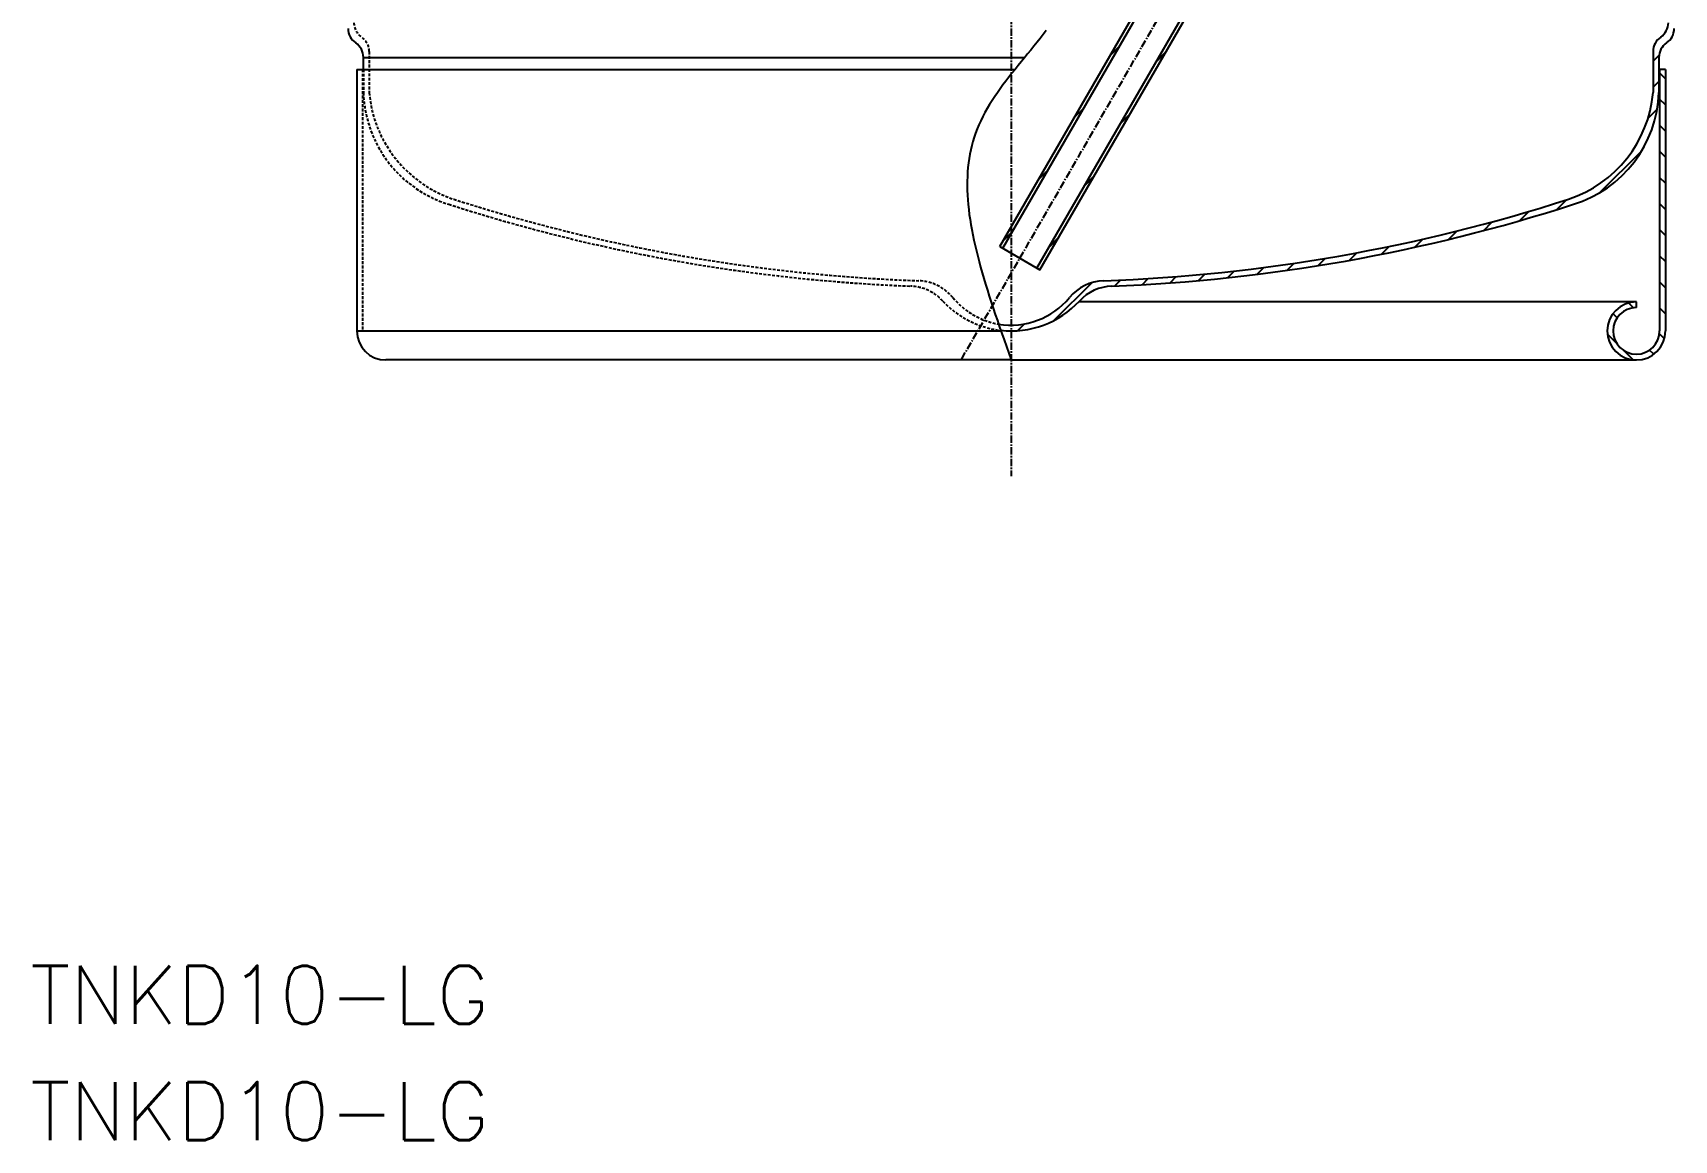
# Model space of a CAD drawing. Extents: x -168 to 134, y -682 to 134.
# Drawn here: x -168.2 to 114, y -682.2 to -491.7 of the extents above; entities that cross this region are included whole.
import ezdxf

# ---------------------------------------------------------------- set-up
doc = ezdxf.new("R2010")
doc.units = 0
doc.linetypes.add('CENTER', pattern=[2, 1.25, -0.25, 0.25, -0.25])
doc.linetypes.add('DASHED', pattern=[0.75, 0.5, -0.25])
doc.layers.get('0').update_dxf_attribs({"linetype": 'CONTINUOUS'})
doc.layers.add('CENTER', color=1, linetype='CENTER')
doc.styles.get("Standard").update_dxf_attribs({"font": 'txt.shx', "bigfont": 'bigfont.shx'})

# ---------------------------------------------------------------- blocks, each defined once
blk = doc.blocks.new('*X3')
at = {"color": 0, "linetype": 'CONTINUOUS'}
for p, q in [((112.5, -499.65), (111.5, -498.65)), ((112.5, -504.14), (111.5, -503.14)), ((112.5, -508.63), (111.5, -507.63)), ((112.5, -513.12), (111.5, -512.12)), ((112.5, -517.61), (111.5, -516.61)), ((112.5, -522.1), (111.5, -521.1)), ((112.5, -526.59), (111.5, -525.59)), ((112.5, -531.08), (111.5, -530.08)), ((112.5, -535.57), (111.5, -534.57)), ((106.98, -539.03), (106.14, -538.19)), ((104.2, -540.74), (103.48, -540.02)), ((112.5, -540.06), (111.5, -539.06)), ((104.14, -545.17), (102.53, -543.56)), ((112.31, -544.36), (111.47, -543.52)), ((106.94, -547.97), (105.33, -546.36)), ((110.48, -547.02), (109.76, -546.3))]:
    blk.add_line(p, q, dxfattribs=at)
blk = doc.blocks.new('*X4')
at = {"color": 0, "linetype": 'CONTINUOUS'}
for p, q in [((60, -389.81), (60.6, -389.21)), ((67.4, -391.39), (68, -390.79)), ((60, -394.3), (60.6, -393.7)), ((67.4, -395.88), (68, -395.28)), ((59.9, -398.89), (60.53, -398.26)), ((67.32, -400.46), (67.95, -399.83)), ((59.56, -403.72), (60.24, -403.04)), ((67, -405.26), (67.67, -404.59)), ((58.95, -408.82), (59.68, -408.1)), ((66.42, -410.33), (67.14, -409.61)), ((58, -414.26), (58.79, -413.47)), ((65.51, -415.74), (66.29, -414.96)), ((56.63, -420.12), (57.5, -419.26)), ((64.17, -421.56), (65.03, -420.7)), ((54.68, -426.56), (55.66, -425.58)), ((62.28, -427.94), (63.25, -426.97)), ((51.88, -433.85), (53.03, -432.7)), ((59.58, -435.14), (60.71, -434)), ((47.59, -442.64), (49.07, -441.15)), ((55.47, -443.74), (56.91, -442.29)), ((41.51, -453.21), (43.15, -451.57)), ((49.46, -454.24), (51.1, -452.6)), ((35.37, -463.83), (37.01, -462.19)), ((43.32, -464.86), (44.96, -463.22)), ((29.24, -474.45), (30.88, -472.82)), ((37.19, -475.49), (38.83, -473.85)), ((23.11, -485.08), (24.74, -483.44)), ((31.06, -486.11), (32.69, -484.47)), ((16.97, -495.7), (18.61, -494.06)), ((24.92, -496.73), (26.56, -495.09)), ((10.84, -506.33), (12.48, -504.69)), ((18.79, -507.36), (20.43, -505.72)), ((4.7, -516.95), (6.34, -515.31)), ((12.65, -517.98), (14.29, -516.34)), ((-1.43, -527.57), (0, -526.14)), ((0, -526.14), (0.21, -525.93)), ((6.52, -528.6), (8.16, -526.96))]:
    blk.add_line(p, q, dxfattribs=at)
blk = doc.blocks.new('*X5')
at = {"color": 0, "linetype": 'CONTINUOUS'}
for p, q in [((113, -336.81), (114, -335.81)), ((113, -341.3), (114, -340.3)), ((113, -345.79), (114, -344.79)), ((113, -350.28), (114, -349.28)), ((113, -354.77), (114, -353.77)), ((113, -359.26), (114, -358.26)), ((113, -363.75), (114, -362.75)), ((113, -368.24), (114, -367.24)), ((113, -372.73), (114, -371.73)), ((113, -377.22), (114, -376.22)), ((113, -381.71), (114, -380.71)), ((113, -386.2), (114, -385.2)), ((113, -390.69), (114, -389.69)), ((113, -395.18), (114, -394.18)), ((113, -399.67), (114, -398.67)), ((113, -404.16), (114, -403.16)), ((113, -408.65), (114, -407.65)), ((113, -413.14), (114, -412.14)), ((113, -417.63), (114, -416.63)), ((113, -422.12), (114, -421.12)), ((113, -426.61), (114, -425.61)), ((113, -431.1), (114, -430.1)), ((113, -435.59), (114, -434.59)), ((113, -440.09), (114, -439.09)), ((113, -444.58), (114, -443.58)), ((113, -449.07), (114, -448.07)), ((113, -453.56), (114, -452.56)), ((113, -458.05), (114, -457.05)), ((113, -462.54), (114, -461.54)), ((113, -467.03), (114, -466.03)), ((113, -471.52), (114, -470.52)), ((113, -476.01), (114, -475.01)), ((113, -480.5), (114, -479.5)), ((113, -484.99), (114, -483.99)), ((113, -489.48), (114, -488.48)), ((110.37, -496.6), (111.4, -495.57)), ((110.37, -501.09), (111.37, -500.09)), ((109.49, -506.45), (111.07, -504.87)), ((101.24, -519.2), (108.42, -512.02)), ((93.8, -522.15), (95.48, -520.47)), ((81.19, -525.77), (82.72, -524.25)), ((87.39, -524.07), (88.99, -522.47)), ((69.35, -528.63), (70.76, -527.23)), ((75.19, -527.29), (76.65, -525.83)), ((52.72, -531.79), (53.98, -530.54)), ((58.13, -530.87), (59.43, -529.57)), ((63.67, -529.83), (65.02, -528.47)), ((32.2, -534.35), (33.32, -533.24)), ((37.18, -533.86), (38.32, -532.72)), ((42.25, -533.28), (43.43, -532.1)), ((47.43, -532.59), (48.65, -531.38)), ((7.42, -541.18), (13.88, -534.71)), ((17.8, -535.28), (18.83, -534.26)), ((22.52, -535.05), (23.57, -534)), ((27.32, -534.75), (28.4, -533.67)), ((1.15, -542.96), (2.31, -541.79))]:
    blk.add_line(p, q, dxfattribs=at)

msp = doc.modelspace()

# ---------------------------------------------------------------- linework, layer by layer
at = {"color": 7, "linetype": 'CONTINUOUS'}
for p, q in [((-1.96, -528.5), (46.6, -444.38)), ((-1.44, -528.8), (47.2, -444.54)), ((4.44, -532.2), (54, -446.36)), ((4.96, -532.5), (54.6, -446.52)), ((-111.37, -498.02), (-111.37, -495.96)), ((-111.37, -495.96), (0, -495.96)), ((0, -495.96), (2.35, -495.96)), ((110.37, -494.96), (110.37, -502.03)), ((111.37, -495.96), (111.37, -502.03)), ((-112.5, -498.02), (-111.5, -498.02)), ((-112.5, -498.02), (-112.5, -543)), ((-111.5, -498.02), (0, -498.02)), ((0, -498.02), (0.69, -498.02)), ((112.5, -498.02), (111.37, -498.02)), ((111.5, -498.02), (111.5, -543)), ((112.5, -498.02), (112.5, -543)), ((-1.96, -528.5), (4.96, -532.5)), ((107.5, -538), (11.62, -538)), ((107.5, -539), (107.5, -538)), ((-112.5, -543), (-1.76, -543)), ((0, -548), (-107.5, -548)), ((0, -548), (107.5, -548))]:
    msp.add_line(p, q, dxfattribs=at)
at = {"color": 3, "linetype": 'DASHED'}
for p, q in [((-110.37, -494.96), (-110.37, -502.03)), ((-111.5, -498.02), (-111.5, -543)), ((-111.37, -498.02), (-111.37, -502.03))]:
    msp.add_line(p, q, dxfattribs=at)
at = {"color": 7}
msp.add_polyline3d([(6.02, -491.34, 0), (5.51, -492.02, 0), (4.98, -492.7, 0), (4.45, -493.37, 0), (3.91, -494.04, 0), (3.37, -494.71, 0), (2.83, -495.38, 0), (2.29, -496.04, 0), (1.75, -496.71, 0), (1.21, -497.37, 0), (0.67, -498.04, 0), (0.14, -498.7, 0), (-0.38, -499.37, 0), (-0.89, -500.04, 0), (-1.4, -500.71, 0), (-1.89, -501.38, 0), (-2.37, -502.05, 0), (-2.83, -502.72, 0), (-3.28, -503.4, 0), (-3.71, -504.08, 0), (-4.12, -504.77, 0), (-4.51, -505.45, 0), (-4.88, -506.15, 0), (-5.22, -506.85, 0), (-5.54, -507.55, 0), (-5.84, -508.25, 0), (-6.11, -508.97, 0), (-6.35, -509.68, 0), (-6.57, -510.41, 0), (-6.77, -511.14, 0), (-6.95, -511.87, 0), (-7.1, -512.62, 0), (-7.23, -513.37, 0), (-7.33, -514.12, 0), (-7.42, -514.89, 0), (-7.49, -515.66, 0), (-7.53, -516.44, 0), (-7.55, -517.23, 0), (-7.56, -518.02, 0), (-7.54, -518.82, 0), (-7.51, -519.64, 0), (-7.46, -520.46, 0), (-7.38, -521.29, 0), (-7.29, -522.13, 0), (-7.19, -522.98, 0), (-7.06, -523.84, 0), (-6.92, -524.71, 0), (-6.77, -525.59, 0), (-6.59, -526.48, 0), (-6.41, -527.38, 0), (-6.2, -528.29, 0), (-5.98, -529.21, 0), (-5.75, -530.14, 0), (-5.5, -531.09, 0), (-5.24, -532.05, 0), (-4.97, -533.02, 0), (-4.69, -534, 0), (-4.39, -534.99, 0), (-4.08, -536, 0), (-3.76, -537.02, 0), (-3.42, -538.06, 0), (-3.08, -539.11, 0), (-2.73, -540.17, 0), (-2.36, -541.24, 0), (-1.99, -542.33, 0), (-1.61, -543.43, 0), (-1.22, -544.55, 0), (-0.82, -545.69, 0), (-0.41, -546.84, 0), (0, -548, 0)], dxfattribs=at)
at = {"color": 7, "linetype": 'CONTINUOUS'}
for centre, radius, start, end in [((-111, -491), 3, 180, 235.8255), ((110, -490), 3, 304.1745, 0), ((111, -491), 3, 304.1745, 0), ((-114.37, -495.96), 3, 0, 55.8255), ((113.37, -494.96), 3, 124.1745, 180), ((114.37, -495.96), 3, 124.1745, 180), ((89.15, -500.12), 21.31, 288.3145, 354.8741), ((90.52, -501.3), 20.87, 287.2288, 357.9991), ((5.4, -239.67), 294.89, 272.0427, 287.8612), ((6.01, -240.61), 294.9, 272.196, 287.9087), ((16.19, -542.37), 8, 92.0427, 140.447), ((17.62, -543.29), 8, 92.196, 137.2416), ((0, -529), 13, 260.3991, 320.447), ((0, -527), 16, 263.5544, 317.2416), ((107.5, -543), 5, 90, 0), ((107.5, -543), 4, 90, 0), ((-107.5, -543), 5, 180, 270)]:
    msp.add_arc(centre, radius, start, end, dxfattribs=at)
at = {"color": 3, "linetype": 'DASHED'}
for centre, radius, start, end in [((-110, -490), 3, 180, 235.8255), ((-113.37, -494.96), 3, 0, 55.8255), ((-90.52, -501.3), 20.87, 182.0009, 252.7712), ((-89.15, -500.12), 21.31, 185.1259, 251.6855), ((-6.01, -240.61), 294.9, 252.0913, 267.804), ((-5.4, -239.67), 294.89, 252.1388, 267.9573), ((-17.62, -543.29), 8, 42.7584, 87.804), ((-16.19, -542.37), 8, 39.553, 87.9573), ((0, -527), 16, 222.7584, 263.5544), ((0, -529), 13, 219.553, 260.3991)]:
    msp.add_arc(centre, radius, start, end, dxfattribs=at)
at = {"layer": 'CENTER', "color": 1, "linetype": 'CENTER'}
for p, q in [((0, -157.01), (0, -568)), ((-8.5, -547.82), (50.6, -445.45))]:
    msp.add_line(p, q, dxfattribs=at)

# ---------------------------------------------------------------- block references
at = {"color": 7, "linetype": 'CONTINUOUS'}
for name in ['*X5', '*X4', '*X3']:
    msp.add_blockref(name, (0, 0), dxfattribs=at)

# ---------------------------------------------------------------- texts
for p in [(-168.63, -662.17), (-168.63, -682.17)]:
    msp.add_text('TNKD10-LG', height=10, dxfattribs=at).set_placement(p)

doc.saveas('drawing.dxf')
